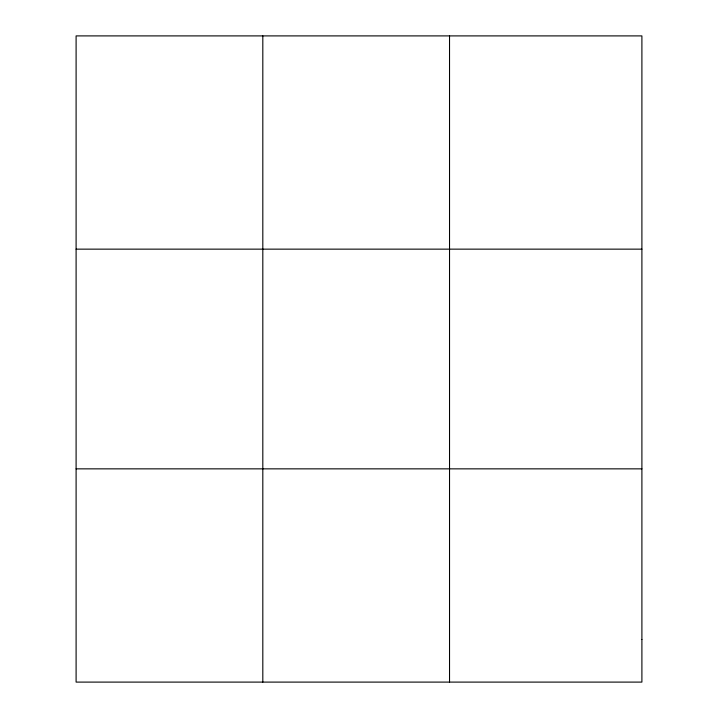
<?xml version="1.0" encoding="UTF-8"?>
<svg xmlns="http://www.w3.org/2000/svg" width="718" height="718" viewBox="0 0 718 718"><rect width="100%" height="100%" fill="white"/><g stroke="black" fill="none" stroke-linecap="round" stroke-linejoin="round"><path stroke-width="1.08" d="M262.815 35.9L262.815 682.1M449.531 35.9L449.531 682.1M76.099 249.146L641.901 249.146M76.099 468.854L641.901 468.854M641.901 639.451L641.901 682.1L76.099 682.1L76.099 35.9L641.901 35.9L641.901 639.451"/></g></svg>
